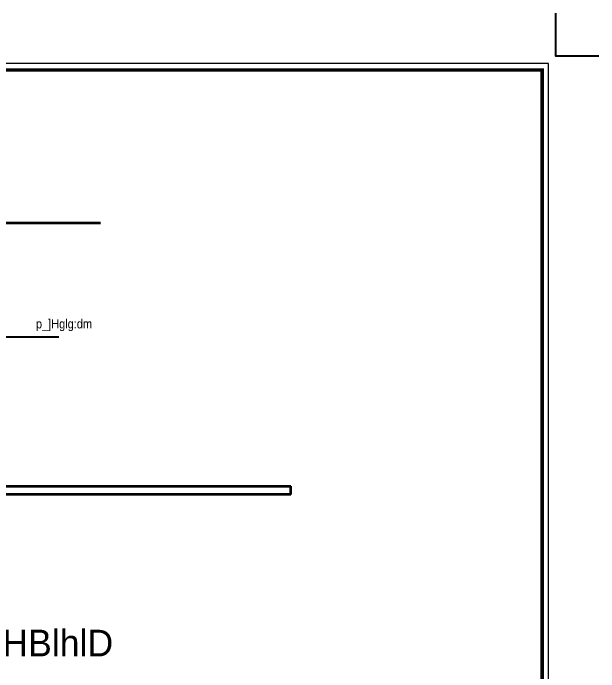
# Model space of a CAD drawing. Header units: metres. Extents: x -434 to 683, y -422 to -228.
# Drawn here: x -393.66 to -383.18, y -290.94 to -279.15 of the extents above; entities that cross this region are included whole.
import ezdxf

# ---------------------------------------------------------------- set-up
doc = ezdxf.new("R2010")
doc.units = ezdxf.units.M
doc.header["$MEASUREMENT"] = 0
doc.linetypes.add('OVERHEAD 3', pattern=[0.0016, 0.001, -0.0006])
for name, color, linetype in [('BORDER', 1, 'Continuous'), ('LOGO', 7, 'Continuous'), ('TEXT', 4, 'Continuous'), ('WALL', 7, 'Continuous')]:
    doc.layers.add(name, color=color, linetype=linetype)
for name, color, linetype, lineweight in [('frame', 12, 'Continuous', 9), ('S-STRS-MBND', 31, 'OVERHEAD 3', 5), ('walls', 7, 'Continuous', 35)]:
    doc.layers.add(name, color=color, linetype=linetype, lineweight=lineweight)
doc.styles.add('kamal', font='romantic.ttf', dxfattribs={"width": 0.6})
doc.styles.add('NAMES', font='xarb.shx', dxfattribs={"width": 0.9, "height": 0.2})
doc.styles.add('XARB', font='xarb.shx')
doc.dimstyles.new('KAMAL', dxfattribs={"dimscale": 0.8, "dimtxt": 0.5, "dimasz": 0.1, "dimexe": 0, "dimexo": 0, "dimgap": 0.09, "dimtad": 1, "dimzin": 0, "dimdsep": 46, "dimtxsty": 'kamal', "dimblk": 'OBLIQUE', "dimcen": 0.09, "dimclrd": 15, "dimclre": 8, "dimclrt": 5, "dimadec": 0, "dimazin": 0, "dimtfac": 1, "dimtix": 1, "dimtofl": 0, "dimtmove": 1, "dimatfit": 3, "dimldrblk": 'OBLIQUE', "dimfxl": 0.18, "dimtolj": 1, "dimtzin": 0, "dimarcsym": 0})

# ---------------------------------------------------------------- blocks, each defined once
blk = doc.blocks.new('A$C7E5B4212')
at = {"layer": 'LOGO'}
blk.add_lwpolyline([(41.9639, 29.5819), (41.332, 29.5819), (41.332, 30.2138)], dxfattribs=at)
blk.add_lwpolyline([(41.9639, 29.5819), (41.332, 29.5819), (41.332, 30.2138)], dxfattribs=at)
at = {"layer": 'LOGO', "const_width": 0.05}
blk.add_lwpolyline([(0.8319, 0.8319), (41.132, 0.8319), (41.132, 29.3819), (0.8319, 29.3819)], close=True, dxfattribs=at)
blk = doc.blocks.new('vbnvbnvb')
at = {"layer": 'BORDER', "color": 8}
blk.add_line((47.013, -8.322), (47.013, 27.844), dxfattribs=at)
at = {"layer": 'LOGO', "color": 240, "lineweight": -2}
for p, q in [((47.142, 28.037), (-5.152, 28.037)), ((47.142, -9.08), (47.142, 28.037))]:
    blk.add_line(p, q, dxfattribs=at)
at = {"layer": 'LOGO', "xscale": 1.291447376312877, "yscale": 1.291447376312877, "zscale": 1.291447376312877}
blk.add_blockref('A$C7E5B4212', (-6.098, -10.028), dxfattribs=at)
blk = doc.blocks.new('_OBLIQUE')
at = {"color": 0, "linetype": 'ByBlock'}
blk.add_line((-0.5, -0.5), (0.5, 0.5), dxfattribs=at)

msp = doc.modelspace()

# ---------------------------------------------------------------- linework, layer by layer
at = {"layer": 'S-STRS-MBND', "linetype": 'Continuous', "lineweight": 35, "elevation": 0}
for points in [[(-392.095, -282.911), (-403.282, -282.911), (-403.679, -283.406), (-403.679, -282.416), (-404.075, -282.911), (-416.944, -282.911)], [(-392.095, -282.911), (-403.282, -282.911), (-403.679, -283.406)]]:
    msp.add_lwpolyline(points, dxfattribs=at)
at = {"layer": 'walls'}
for p, q in [((-419.725, -287.619, 0), (-388.689, -287.619, 0)), ((-388.689, -287.769, 0), (-388.689, -287.619, 0)), ((-388.689, -287.769, 0), (-419.725, -287.769, 0))]:
    msp.add_line(p, q, dxfattribs=at)

# ---------------------------------------------------------------- block references
at = {"layer": 'frame', "color": 0, "xscale": 0.9446196544972835, "yscale": 0.9446196544972835, "zscale": 0.9446196544972835}
msp.add_blockref('vbnvbnvb', (-428.608, -306.54), dxfattribs=at)

# ---------------------------------------------------------------- texts
at = {"layer": 'TEXT', "color": 6, "style": 'NAMES', "width": 0.9}
msp.add_text('p_]Hglg:dm', height=0.1632, dxfattribs=at).set_placement((-393.25, -284.795, 0))
at = {"layer": 'TEXT', "color": 1, "ltscale": 0.1, "style": 'XARB'}
msp.add_text('Hg,H{__imHgs,vHBlhlD', height=0.47728, dxfattribs=at).set_placement((-398.535, -290.665, 0))

# ---------------------------------------------------------------- leaders
at = {"layer": 'WALL', "ltscale": 1.2}
msp.add_leader([(-395.207, -285.751, 0), (-394.373, -284.945, 0), (-392.84, -284.945, 0)], dimstyle='KAMAL', override={"dimasz": 0.4, "dimgap": 0.09, "dimtad": 0, "dimldrblk": 'ClosedBlank'}, dxfattribs=at)

doc.saveas('drawing.dxf')
